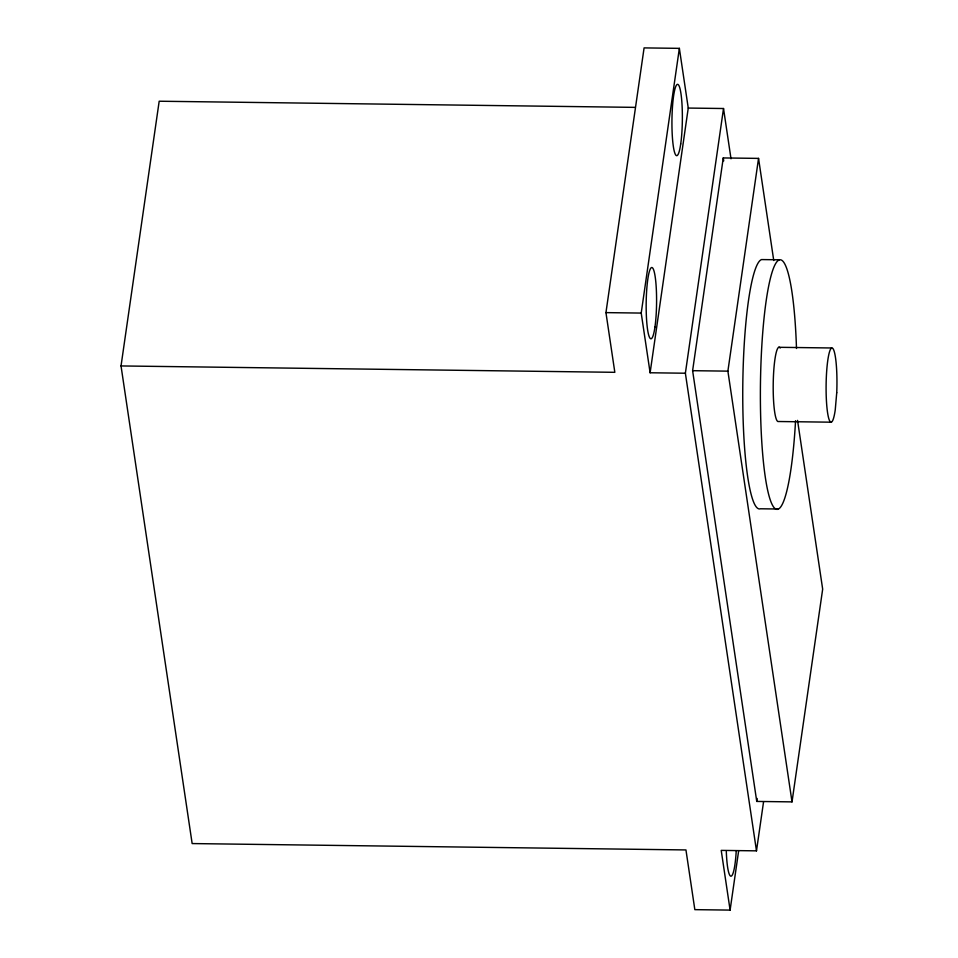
<?xml version="1.0" encoding="UTF-8"?>
<svg xmlns="http://www.w3.org/2000/svg" width="958" height="958" viewBox="0 0 958 958"><rect width="100%" height="100%" fill="white"/><g stroke="black" fill="none" stroke-linecap="round" stroke-linejoin="round"><path stroke-width="1.44" d="M738.63 850.944L730.104 910.1L694.837 909.645L685.952 849.938L192.151 843.567L121.031 365.944L159.184 101.225L635.022 107.368M121.031 365.944L614.832 372.315L605.947 312.619L644.087 47.9L679.366 48.355L688.251 108.062L650.111 372.77L685.377 373.225L756.485 850.848L721.218 850.393L730.104 910.1M650.111 372.77L641.213 313.074L679.366 48.355M685.377 373.225L723.518 108.517L688.251 108.062M797.547 420.394L822.671 589.134L792.015 801.882L756.748 801.427L692.61 370.686L723.266 157.938L758.544 158.393L773.753 260.528M792.015 801.882L727.888 371.141L758.544 158.393M756.748 801.427L757.167 798.469M756.485 850.848L763.526 802.05M779.225 259.798L761.586 259.57A124.791 18.178 -89.3 0 0 742.749 390.888A124.791 18.178 -89.3 0 0 760.389 508.782L778.028 509.009M605.947 312.619L641.213 313.074M778.806 347.299L831.712 347.982M692.61 370.686L727.888 371.141M831.352 422.191L778.447 421.508A37.158 5.413 -89.3 0 1 773.262 381.547A37.158 5.413 -89.3 0 1 780.207 348.053M723.518 108.517L731.014 158.788M723.266 157.938L723.709 160.908M736.223 850.991A35.65 5.197 -89.3 0 1 730.978 876.187A35.65 5.197 -89.3 0 1 726.308 851.53M795.559 420.682A124.791 18.178 -89.3 0 1 766.735 485.742A124.791 18.178 -89.3 0 1 769.346 282.838A124.791 18.178 -89.3 0 1 796.493 348.484M836.729 392.756L835.244 409.904A37.158 5.413 -89.3 0 1 826.538 402.576A37.158 5.413 -89.3 0 1 831.233 348.305A37.158 5.413 -89.3 0 1 836.729 392.756M680.719 143.916A35.65 5.197 -89.3 0 0 678.683 85.178A35.65 5.197 -89.3 0 0 672.073 131.018A35.65 5.197 -89.3 0 0 680.719 143.916M654.937 327.097A35.65 5.197 -89.3 0 0 652.913 268.348A35.65 5.197 -89.3 0 0 646.303 314.2A35.65 5.197 -89.3 0 0 654.937 327.097"/></g></svg>
